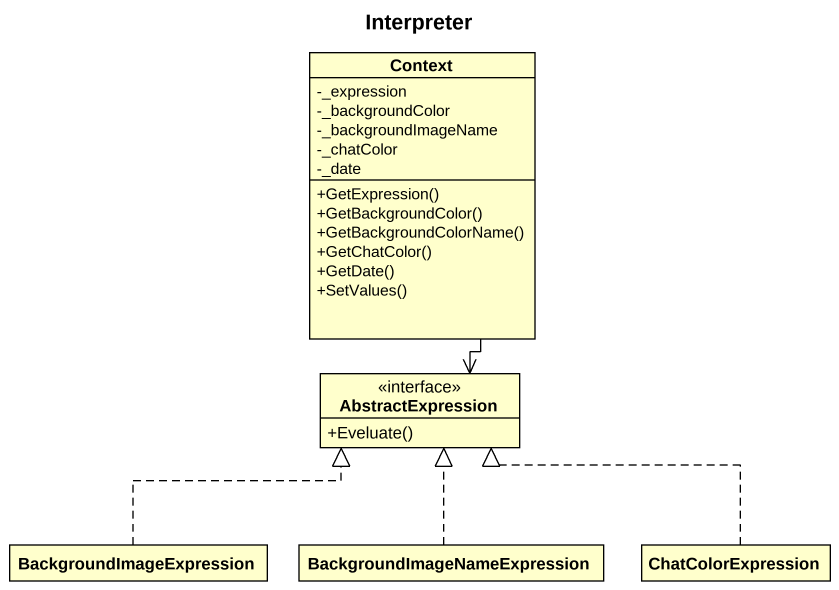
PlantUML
@startuml
title Interpreter
hide circle
hide empty members
skinparam classAttributeIconSize 0
class Context {
  -_expression
  -_backgroundColor
  -_backgroundImageName
  -_chatColor
  -_date
  +GetExpression()
  +GetBackgroundColor()
  +GetBackgroundColorName()
  +GetChatColor()
  +GetDate()
  +SetValues()
}
interface AbstractExpression {
  +Eveluate()
}
class BackgroundImageExpression
class "BackgroundImageNameExpression" as BackgroundImageNameExpressio
class ChatColorExpression
Context --> AbstractExpression
BackgroundImageExpression .right.|> AbstractExpression
BackgroundImageNameExpressio .up.|> AbstractExpression
ChatColorExpression .left.|> AbstractExpression
@enduml
